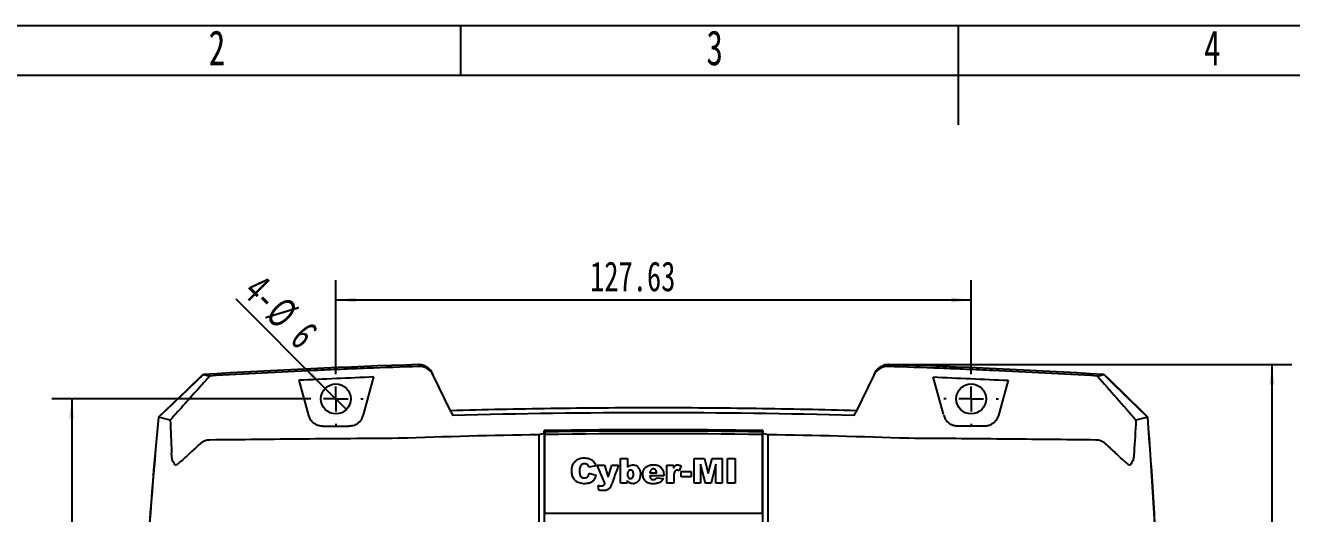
# Model space of a CAD drawing. Header units: millimetres. Extents: x 0 to 594, y 0 to 420.
# Drawn here: x 129.6 to 384, y 321.9 to 420 of the extents above; entities that cross this region are included whole.
import ezdxf

# ---------------------------------------------------------------- set-up
doc = ezdxf.new("R2010")
doc.units = ezdxf.units.MM
doc.header["$LTSCALE"] = 2
doc.layers.add('图框', color=7, linetype='Continuous')
doc.styles.add('SLDTEXTSTYLE4', font='TXT', dxfattribs={"width": 0.7})
doc.dimstyles.new('SLDDIMSTYLE0', dxfattribs={"dimtxt": 6, "dimasz": 4, "dimexe": 0, "dimexo": 0.0625, "dimgap": 1.5, "dimtad": 2, "dimrnd": 1e-09, "dimzin": 12, "dimdsep": 46, "dimtxsty": 'SLDTEXTSTYLE4', "dimsah": 1, "dimcen": 0.09, "dimadec": 0, "dimazin": 3, "dimtfac": 1, "dimtofl": 0, "dimtmove": 0, "dimatfit": 3, "dimfxl": 1, "dimfrac": 2, "dimtolj": 1, "dimtzin": 12, "dimarcsym": 0})
doc.dimstyles.new('SLDDIMSTYLE1', dxfattribs={"dimtxt": 6, "dimasz": 4, "dimexe": 0, "dimexo": 0.0625, "dimgap": 1.5, "dimtad": 2, "dimrnd": 1e-09, "dimzin": 12, "dimdsep": 46, "dimtxsty": 'SLDTEXTSTYLE4', "dimblk1": 'NONE', "dimsah": 1, "dimcen": 0, "dimadec": 0, "dimazin": 3, "dimtfac": 1, "dimtmove": 0, "dimatfit": 3, "dimldrblk": 'NONE', "dimfxl": 1, "dimfrac": 2, "dimtolj": 1, "dimtzin": 12, "dimarcsym": 0})

# ---------------------------------------------------------------- blocks, each defined once
blk = doc.blocks.new('_D')
at = {"layer": '图框'}
for p, q in [((191.98, 350.48), (191.98, 368.85)), ((319.62, 350.48), (319.62, 368.85)), ((191.98, 364.85), (319.62, 364.85))]:
    blk.add_line(p, q, dxfattribs=at)
for points in [[(191.98, 364.85), (195.98, 364.35), (195.98, 365.35)], [(319.62, 364.85), (315.62, 365.35), (315.62, 364.35)]]:
    blk.add_solid(points, dxfattribs=at)
at = {"layer": '图框', "insert": (243.06, 372.59), "char_height": 6, "attachment_point": 1, "style": 'SLDTEXTSTYLE4'}
blk.add_mtext('127.63', dxfattribs=at)
blk = doc.blocks.new('_D_1')
at = {"layer": '图框'}
for p, q in [((186.48, 344.98), (134.9, 344.98)), ((138.9, 344.98), (138.9, 182.87)), ((186.48, 182.87), (134.9, 182.87))]:
    blk.add_line(p, q, dxfattribs=at)
for points in [[(138.9, 344.98), (138.4, 340.98), (139.4, 340.98)], [(138.9, 182.87), (139.4, 186.87), (138.4, 186.87)]]:
    blk.add_solid(points, dxfattribs=at)
at = {"layer": '图框', "insert": (131.16, 254.49), "char_height": 6, "attachment_point": 1, "rotation": 90, "style": 'SLDTEXTSTYLE4'}
blk.add_mtext('162.11', dxfattribs=at)
blk = doc.blocks.new('_D_3')
at = {"layer": '图框'}
for p, q in [((303.06, 351.87), (384.05, 351.87)), ((380.05, 351.87), (380.05, 175.99)), ((303.06, 175.99), (384.05, 175.99))]:
    blk.add_line(p, q, dxfattribs=at)
for points in [[(380.05, 351.87), (379.55, 347.87), (380.55, 347.87)], [(380.05, 175.99), (380.55, 179.99), (379.55, 179.99)]]:
    blk.add_solid(points, dxfattribs=at)
at = {"layer": '图框', "insert": (372.32, 259.06), "char_height": 6, "attachment_point": 1, "rotation": 90, "style": 'SLDTEXTSTYLE4'}
blk.add_mtext('175.88', dxfattribs=at)
blk = doc.blocks.new('_D_4')
at = {"layer": '图框'}
for q in [(171.93, 365.03), (194.1, 342.86)]:
    blk.add_line((189.86, 347.1), q, dxfattribs=at)
blk.add_solid([(189.86, 347.1), (187.39, 350.28), (186.68, 349.58)], dxfattribs=at)
at = {"layer": '图框', "char_height": 6, "attachment_point": 1, "rotation": 315, "style": 'SLDTEXTSTYLE4'}
for s, insert in [('4-', (177.29, 370.39)), ('%%c', (181.78, 365.93)), ('6', (186.75, 360.92))]:
    blk.add_mtext(s, dxfattribs=dict(at, insert=insert))
blk = doc.blocks.new('_NONE')
blk = doc.blocks.new('SW_CENTERMARKSYMBOL_0')
at = {"layer": '图框', "color": 0}
for p, q in [((0, 5), (0, 5.5)), ((-5, 0), (-5.5, 0)), ((0, 0), (-2.5, 0)), ((0, 0), (0, 2.5)), ((0, 0), (0, -2.5)), ((0, 0), (2.5, 0)), ((5, 0), (5.5, 0)), ((0, -5), (0, -5.5))]:
    blk.add_line(p, q, dxfattribs=at)
blk = doc.blocks.new('SW_CENTERMARKSYMBOL_1')
at = {"layer": '图框', "color": 0}
for p, q in [((0, 5), (0, 5.5)), ((-5, 0), (-5.5, 0)), ((0, 0), (-2.5, 0)), ((0, 0), (0, 2.5)), ((0, 0), (0, -2.5)), ((0, 0), (2.5, 0)), ((5, 0), (5.5, 0)), ((0, -5), (0, -5.5))]:
    blk.add_line(p, q, dxfattribs=at)

msp = doc.modelspace()

# ---------------------------------------------------------------- linework, layer by layer
at = {"color": 7, "linetype": 'Continuous', "lineweight": 25}
for p, q in [((165.379, 349.884), (166.637, 349.581)), ((184.517, 348.712), (186.472, 341.677)), ((197.524, 341.796), (199.633, 349.386)), ((211.328, 350.18), (211.548, 349.728)), ((215.035, 342.615), (211.346, 350.177)), ((215.158, 342.328), (211.548, 349.728)), ((300.048, 349.728), (296.439, 342.328)), ((300.048, 349.728), (300.269, 350.18)), ((314.033, 341.939), (311.963, 349.386)), ((327.08, 348.712), (325.125, 341.677)), ((344.987, 349.579), (346.249, 349.883)), ((158.703, 340.726), (156.362, 341.301)), ((355.089, 341.302), (352.739, 340.728)), ((233.798, 338.058), (233.798, 338.621)), ((277.798, 338.621), (277.798, 338.058)), ((232.798, 257.293), (232.798, 337.775)), ((233.798, 338.058), (233.798, 257.293)), ((233.998, 338.356), (233.998, 337.82)), ((233.998, 322.037), (233.998, 337.82)), ((277.598, 338.356), (277.598, 337.82)), ((277.598, 337.82), (277.598, 322.037)), ((277.798, 257.293), (277.798, 338.058)), ((278.798, 337.775), (278.798, 257.293)), ((244.2, 331.567), (242.835, 331.263)), ((244.503, 331.659), (245.97, 331.659)), ((246.025, 328.037), (244.503, 331.659)), ((245.97, 331.659), (246.717, 329.248)), ((246.717, 329.248), (247.409, 331.659)), ((247.409, 331.659), (248.777, 331.659)), ((249.179, 333.037), (250.581, 333.037)), ((249.179, 328.037), (249.179, 333.037)), ((250.581, 333.037), (250.581, 331.304)), ((258.504, 331.659), (259.804, 331.659)), ((258.504, 328.037), (258.504, 331.659)), ((259.804, 331.659), (259.804, 331.066)), ((261.355, 331.549), (260.925, 330.56)), ((263.993, 333.037), (266.025, 333.037)), ((263.993, 328.037), (263.993, 333.037)), ((265.258, 331.85), (265.258, 328.037)), ((266.234, 328.037), (265.258, 331.85)), ((266.025, 333.037), (266.809, 329.995)), ((266.809, 329.995), (267.591, 333.037)), ((268.354, 331.85), (267.376, 328.037)), ((267.591, 333.037), (269.617, 333.037)), ((268.354, 328.037), (268.354, 331.85)), ((269.617, 333.037), (269.617, 328.037)), ((270.663, 333.037), (272.212, 333.037)), ((270.663, 328.037), (270.663, 333.037)), ((272.212, 333.037), (272.212, 328.037)), ((242.893, 330.08), (244.247, 329.67)), ((250.479, 328.573), (250.479, 328.037)), ((257.853, 329.504), (255.07, 329.504)), ((255.074, 330.169), (256.441, 330.169)), ((256.406, 329.101), (257.774, 328.974)), ((257.853, 329.66), (257.853, 329.504)), ((261.325, 330.397), (263.344, 330.397)), ((261.325, 329.322), (261.325, 330.397)), ((263.344, 329.322), (261.325, 329.322)), ((263.344, 330.397), (263.344, 329.322)), ((244.81, 326.649), (244.701, 327.617)), ((250.479, 328.037), (249.179, 328.037)), ((259.898, 328.037), (258.504, 328.037)), ((265.258, 328.037), (263.993, 328.037)), ((267.376, 328.037), (266.234, 328.037)), ((269.617, 328.037), (268.354, 328.037)), ((272.212, 328.037), (270.663, 328.037)), ((233.998, 322.037), (277.598, 322.037))]:
    msp.add_line(p, q, dxfattribs=at)
at = {"color": 7, "linetype": 'Continuous', "lineweight": 25, "flags": 128}
for points in [[(165.262, 349.867), (161.94, 346.673), (159.137, 343.978), (156.334, 341.283)], [(156.362, 341.301), (158.053, 342.911), (160.877, 345.599), (165.371, 349.877), (165.379, 349.884)], [(346.249, 349.883), (347.892, 348.288), (350.662, 345.599), (355.068, 341.322), (355.089, 341.302)], [(355.116, 341.285), (354.16, 342.222), (350.739, 345.577), (347.541, 348.713), (346.366, 349.865)]]:
    msp.add_lwpolyline(points, dxfattribs=at)
at = {"color": 7, "linetype": 'Continuous', "lineweight": 25}
for centre in [(191.981, 344.981), (319.615, 344.981)]:
    msp.add_circle(centre, 3, dxfattribs=at)
for centre, radius, start, end in [((255.798, -1147.393), 1500.005, 91.805688, 93.455847), ((255.798, -1147.393), 1500.005, 86.542951, 88.194312), ((946.27, 263.927), 793.715, 174.407059, 176.875177), ((946.27, 263.927), 793.688, 174.405598, 176.876537), ((-635.583, 263.927), 993.688, 2.478194, 4.465917), ((-635.583, 263.927), 993.715, 2.479302, 4.464796), ((255.798, -1147.393), 1486.177, 89.151815, 90.848185), ((255.798, -1147.393), 1485.909, 89.159375, 90.840625), ((255.798, -1147.393), 1485.346, 90.887238, 91.975471), ((255.798, -1147.393), 1485.373, 89.159071, 90.840929), ((255.798, -1147.393), 1485.346, 88.024529, 89.112762)]:
    msp.add_arc(centre, radius, start, end, dxfattribs=at)
for centre, start_param, end_param in [((686.36, -1147.393), 1.8562995, 1.8569482), ((-174.763, -1147.393), 1.2846445, 1.2852931)]:
    msp.add_ellipse(centre, major_axis=(1606.878, 0), ratio=0.963433, start_param=start_param, end_param=end_param, dxfattribs=at)
for points, knots in [([(208.718, 351.489), (205.209, 351.381), (199.947, 351.199), (194.686, 350.989), (191.178, 350.842), (189.425, 350.765), (180.657, 350.366), (173.646, 349.998), (166.637, 349.581)], [0, 0, 0, 0, 0.25, 0.375, 0.375, 0.5, 0.5, 1, 1, 1, 1]), ([(208.533, 351.867), (208.823, 351.876), (209.107, 351.844), (209.525, 351.735), (209.663, 351.688), (209.927, 351.576), (210.055, 351.511), (210.3, 351.363), (210.419, 351.28), (210.642, 351.097), (210.746, 350.998), (211.036, 350.682), (211.201, 350.441), (211.328, 350.18)], [0, 0, 0, 0, 0.25, 0.25, 0.375, 0.375, 0.5, 0.5, 0.625, 0.625, 0.75, 0.75, 1, 1, 1, 1]), ([(211.346, 350.177), (211.22, 350.437), (211.059, 350.672), (210.769, 350.99), (210.663, 351.09), (210.442, 351.271), (210.326, 351.354), (210.081, 351.501), (209.952, 351.567), (209.687, 351.679), (209.552, 351.725), (209.138, 351.833), (208.849, 351.867), (208.559, 351.858)], [0, 0, 0, 0, 0.25, 0.25, 0.375, 0.375, 0.5, 0.5, 0.625, 0.625, 0.75, 0.75, 1, 1, 1, 1]), ([(211.548, 349.728), (211.432, 349.967), (211.287, 350.192), (210.933, 350.609), (210.721, 350.805), (210.358, 351.051), (210.23, 351.126), (209.957, 351.258), (209.812, 351.316), (209.366, 351.453), (209.043, 351.499), (208.718, 351.489)], [0, 0, 0, 0, 0.25, 0.25, 0.5, 0.5, 0.625, 0.625, 0.75, 0.75, 1, 1, 1, 1]), ([(302.878, 351.489), (302.716, 351.494), (302.556, 351.485), (302.243, 351.443), (302.087, 351.408), (301.787, 351.317), (301.645, 351.261), (301.372, 351.129), (301.242, 351.054), (300.879, 350.807), (300.67, 350.616), (300.311, 350.193), (300.165, 349.967), (300.048, 349.728)], [0, 0, 0, 0, 0.125, 0.125, 0.25, 0.25, 0.375, 0.375, 0.5, 0.5, 0.75, 0.75, 1, 1, 1, 1]), ([(300.269, 350.18), (300.396, 350.441), (300.557, 350.677), (300.848, 350.996), (300.954, 351.096), (301.175, 351.278), (301.292, 351.361), (301.537, 351.509), (301.667, 351.575), (301.932, 351.688), (302.068, 351.734), (302.483, 351.843), (302.773, 351.876), (303.063, 351.867)], [0, 0, 0, 0, 0.25, 0.25, 0.375, 0.375, 0.5, 0.5, 0.625, 0.625, 0.75, 0.75, 1, 1, 1, 1]), ([(303.037, 351.858), (302.69, 351.859), (302.296, 351.861), (301.96, 351.68), (301.921, 351.659)], [0, 0, 0, 0, 0.8820676, 1, 1, 1, 1]), ([(344.987, 349.579), (337.974, 349.997), (330.958, 350.365), (322.185, 350.764), (320.43, 350.841), (316.92, 350.988), (315.165, 351.058), (309.9, 351.26), (306.389, 351.381), (302.878, 351.489)], [0, 0, 0, 0, 0.5, 0.5, 0.625, 0.625, 0.75, 0.75, 1, 1, 1, 1]), ([(166.637, 349.581), (165.976, 348.843), (165.315, 348.105), (164.654, 347.367), (163.662, 346.26), (162.671, 345.153), (161.679, 344.046), (160.687, 342.939), (159.695, 341.833), (158.703, 340.726)], [0, 0, 0, 0, 0.003364405, 0.003364405, 0.003364405, 0.008411013, 0.008411013, 0.008411013, 0.013457622, 0.013457622, 0.013457622, 0.013457622]), ([(199.633, 349.386), (197.114, 349.274), (194.594, 349.163), (189.555, 348.944), (187.036, 348.832), (184.517, 348.712)], [0, 0, 0, 0, 0.5, 0.5, 1, 1, 1, 1]), ([(300.728, 350.82), (300.63, 350.728), (300.433, 350.542), (300.311, 350.3), (300.25, 350.177)], [0, 0, 0, 0, 0.4938654, 1, 1, 1, 1]), ([(311.963, 349.386), (314.483, 349.274), (317.002, 349.163), (322.041, 348.944), (324.561, 348.832), (327.08, 348.712)], [0, 0, 0, 0, 0.5, 0.5, 1, 1, 1, 1]), ([(186.591, 341.332), (186.663, 341.159), (186.744, 341.01), (186.893, 340.771), (186.962, 340.679), (187.007, 340.622)], [0, 0, 0, 0, 0.5, 0.5, 1, 1, 1, 1]), ([(197.24, 341.056), (197.162, 340.911), (197.069, 340.766), (196.839, 340.476), (196.705, 340.331), (196.449, 340.116), (196.356, 340.045), (196.142, 339.904), (196.022, 339.834), (195.738, 339.7), (195.574, 339.635), (195.258, 339.552), (195.143, 339.527), (194.881, 339.491), (194.74, 339.481), (194.6, 339.481)], [0, 0, 0, 0, 0.25, 0.25, 0.5, 0.5, 0.625, 0.625, 0.75, 0.75, 0.875, 0.875, 0.9375, 0.9375, 1, 1, 1, 1]), ([(197.24, 341.056), (197.269, 341.109), (197.31, 341.189), (197.401, 341.399), (197.449, 341.528), (197.491, 341.677)], [0, 0, 0, 0, 0.5, 0.5, 1, 1, 1, 1]), ([(296.567, 342.617), (289.854, 342.776), (276.267, 343.098), (255.798, 343.217), (235.329, 343.098), (221.742, 342.776), (215.029, 342.617)], [0, 0, 0, 0, 0.247007, 0.5000083, 0.7529925, 1, 1, 1, 1]), ([(215.158, 342.328), (215.241, 342.157), (215.314, 342.008), (215.435, 341.759), (215.48, 341.666), (215.509, 341.607)], [0, 0, 0, 0, 0.5, 0.5, 1, 1, 1, 1]), ([(215.451, 341.726), (228.897, 342.09), (242.346, 342.271), (269.251, 342.271), (282.7, 342.09), (296.145, 341.726)], [0, 0, 0, 0, 0.5, 0.5, 1, 1, 1, 1]), ([(296.087, 341.607), (296.116, 341.666), (296.162, 341.759), (296.283, 342.008), (296.355, 342.157), (296.439, 342.328)], [0, 0, 0, 0, 0.5, 0.5, 1, 1, 1, 1]), ([(314.106, 341.677), (314.147, 341.528), (314.195, 341.401), (314.285, 341.19), (314.327, 341.109), (314.356, 341.056)], [0, 0, 0, 0, 0.5, 0.5, 1, 1, 1, 1]), ([(316.996, 339.481), (316.926, 339.481), (316.856, 339.483), (316.716, 339.493), (316.647, 339.5), (316.451, 339.528), (316.332, 339.553), (316.122, 339.609), (316.027, 339.64), (315.857, 339.704), (315.781, 339.737), (315.568, 339.837), (315.448, 339.908), (315.235, 340.049), (315.142, 340.12), (314.889, 340.334), (314.756, 340.477), (314.528, 340.766), (314.434, 340.911), (314.356, 341.056)], [0, 0, 0, 0, 0.03125, 0.03125, 0.0625, 0.0625, 0.125, 0.125, 0.1875, 0.1875, 0.25, 0.25, 0.375, 0.375, 0.5, 0.5, 0.75, 0.75, 1, 1, 1, 1]), ([(324.589, 340.622), (324.634, 340.679), (324.702, 340.769), (324.853, 341.01), (324.933, 341.157), (325.005, 341.332)], [0, 0, 0, 0, 0.5, 0.5, 1, 1, 1, 1]), ([(189.362, 339.481), (189.129, 339.481), (188.928, 339.507), (188.676, 339.559), (188.599, 339.579), (188.456, 339.62), (188.39, 339.642), (188.205, 339.71), (188.098, 339.758), (187.902, 339.858), (187.813, 339.91), (187.57, 340.067), (187.435, 340.176), (187.199, 340.396), (187.097, 340.508), (187.007, 340.622)], [0, 0, 0, 0, 0.125, 0.125, 0.1875, 0.1875, 0.25, 0.25, 0.375, 0.375, 0.5, 0.5, 0.75, 0.75, 1, 1, 1, 1]), ([(324.589, 340.622), (324.499, 340.508), (324.398, 340.396), (324.16, 340.175), (324.025, 340.066), (323.781, 339.908), (323.693, 339.857), (323.496, 339.757), (323.389, 339.709), (323.142, 339.618), (323.002, 339.576), (322.75, 339.524), (322.659, 339.509), (322.459, 339.487), (322.35, 339.481), (322.234, 339.481)], [0, 0, 0, 0, 0.25, 0.25, 0.5, 0.5, 0.625, 0.625, 0.75, 0.75, 0.875, 0.875, 0.9375, 0.9375, 1, 1, 1, 1]), ([(164.717, 335.977), (164.031, 335.349), (163.345, 334.722), (162.659, 334.095), (162.078, 333.564), (161.496, 333.033), (160.915, 332.502)], [0.0010866765, 0.0010866765, 0.0010866765, 0.0010866765, 0.0039021549, 0.0039021549, 0.0039021549, 0.0062876326, 0.0062876326, 0.0062876326, 0.0062876326]), ([(166.636, 336.717), (166.283, 336.713), (165.938, 336.65), (165.278, 336.399), (164.98, 336.218), (164.717, 335.977)], [0, 0, 0, 0, 0.5, 0.5, 1, 1, 1, 1]), ([(204.493, 337.068), (198.159, 337.024), (191.834, 336.973), (182.361, 336.885), (179.205, 336.853), (172.911, 336.788), (169.77, 336.753), (166.636, 336.717)], [0, 0, 0, 0, 0.5, 0.5, 0.75, 0.75, 1, 1, 1, 1]), ([(344.705, 336.72), (341.596, 336.756), (338.477, 336.79), (332.221, 336.855), (329.08, 336.886), (319.658, 336.974), (313.379, 337.025), (307.103, 337.068)], [0, 0, 0, 0, 0.25, 0.25, 0.5, 0.5, 1, 1, 1, 1]), ([(346.644, 335.963), (346.512, 336.086), (346.371, 336.193), (346.071, 336.38), (345.91, 336.46), (345.578, 336.588), (345.408, 336.636), (345.061, 336.701), (344.883, 336.718), (344.705, 336.72)], [0, 0, 0, 0, 0.25, 0.25, 0.5, 0.5, 0.75, 0.75, 1, 1, 1, 1]), ([(350.368, 332.499), (349.795, 333.03), (349.223, 333.562), (348.651, 334.095), (347.982, 334.717), (347.313, 335.34), (346.644, 335.963)], [0.0015020922, 0.0015020922, 0.0015020922, 0.0015020922, 0.0038685689, 0.0038685689, 0.0038685689, 0.0066363501, 0.0066363501, 0.0066363501, 0.0066363501]), ([(159.193, 332.525), (159.159, 332.582), (159.131, 332.676), (159.082, 332.902), (159.061, 333.037), (159.007, 333.472), (158.982, 333.807), (158.966, 334.171)], [0, 0, 0, 0, 0.25, 0.25, 0.5, 0.5, 1, 1, 1, 1]), ([(352.352, 334.175), (352.329, 333.81), (352.298, 333.476), (352.237, 333.041), (352.213, 332.907), (352.159, 332.681), (352.13, 332.588), (352.094, 332.531)], [0, 0, 0, 0, 0.5, 0.5, 0.75, 0.75, 1, 1, 1, 1]), ([(159.649, 331.755), (159.662, 331.733), (159.683, 331.719), (159.743, 331.71), (159.781, 331.714), (159.87, 331.74), (159.921, 331.762), (160.03, 331.818), (160.088, 331.852), (160.27, 331.969), (160.397, 332.064), (160.655, 332.271), (160.786, 332.385), (160.915, 332.502)], [0, 0, 0, 0, 0.125, 0.125, 0.25, 0.25, 0.375, 0.375, 0.5, 0.5, 0.75, 0.75, 1, 1, 1, 1]), ([(240.65, 328.185), (240.455, 328.308), (240.019, 328.581), (239.576, 329.259), (239.34, 330.247), (239.382, 331.244), (239.692, 332.051), (239.95, 332.347), (240.044, 332.455)], [0, 0, 0, 0, 0.1410056, 0.31325, 0.4799997, 0.7600146, 0.9125883, 1, 1, 1, 1]), ([(240.044, 332.455), (240.236, 332.611), (240.617, 332.922), (241.526, 333.15), (242.434, 333.145), (243.276, 332.869), (243.82, 332.397), (244.079, 331.915), (244.183, 331.617), (244.2, 331.567)], [0, 0, 0, 0, 0.14580948, 0.29086637, 0.5486843, 0.67951737, 0.81141416, 0.96831669, 1, 1, 1, 1]), ([(241.144, 331.543), (241.085, 331.414), (240.886, 330.977), (240.918, 330.348), (241, 329.767), (241.136, 329.44), (241.37, 329.23), (241.657, 329.112), (241.983, 329.096), (242.29, 329.155), (242.474, 329.265), (242.547, 329.339), (242.564, 329.357)], [0, 0, 0, 0, 0.1128064, 0.3833329, 0.4844767, 0.586781, 0.6591658, 0.7315472, 0.8322803, 0.9166434, 0.9801136, 1, 1, 1, 1]), ([(242.685, 331.598), (242.617, 331.675), (242.481, 331.829), (242.197, 331.953), (241.883, 331.978), (241.559, 331.919), (241.299, 331.751), (241.188, 331.601), (241.144, 331.543)], [0, 0, 0, 0, 0.1697722, 0.3400686, 0.5006737, 0.6901743, 0.8787798, 1, 1, 1, 1]), ([(242.835, 331.263), (242.823, 331.301), (242.798, 331.378), (242.752, 331.492), (242.708, 331.562), (242.685, 331.598)], [0, 0, 0, 0, 0.3246743, 0.6598987, 1, 1, 1, 1]), ([(248.777, 331.659), (248.617, 331.226), (248.298, 330.36), (247.766, 328.963), (247.389, 327.81), (247.028, 327.083), (246.867, 326.922), (246.84, 326.895)], [0, 0, 0, 0, 0.2684962, 0.5369924, 0.8677588, 0.9776657, 1, 1, 1, 1]), ([(250.581, 331.304), (250.617, 331.339), (250.689, 331.41), (250.843, 331.529), (250.972, 331.591), (251.055, 331.631)], [0, 0, 0, 0, 0.2615933, 0.523245, 1, 1, 1, 1]), ([(251.055, 331.631), (251.223, 331.679), (251.558, 331.774), (252.097, 331.71), (252.556, 331.47), (252.9, 331.093), (253.136, 330.537), (253.219, 329.754), (253.057, 329.169), (252.969, 328.854)], [0, 0, 0, 0, 0.1197568, 0.2388924, 0.3638489, 0.4699855, 0.584448, 0.7759832, 1, 1, 1, 1]), ([(253.929, 328.803), (253.838, 328.998), (253.637, 329.433), (253.642, 330.129), (253.819, 330.772), (254.077, 331.071), (254.201, 331.215)], [0, 0, 0, 0, 0.2459653, 0.5484028, 0.7826472, 1, 1, 1, 1]), ([(254.201, 331.215), (254.369, 331.345), (254.702, 331.603), (255.516, 331.776), (256.292, 331.764), (256.799, 331.56), (256.932, 331.506)], [0, 0, 0, 0, 0.2172542, 0.4332955, 0.8508051, 1, 1, 1, 1]), ([(256.225, 330.745), (256.144, 330.802), (255.974, 330.924), (255.673, 330.931), (255.404, 330.845), (255.291, 330.72), (255.233, 330.656)], [0, 0, 0, 0, 0.2615276, 0.5529497, 0.7729011, 1, 1, 1, 1]), ([(256.932, 331.506), (257.006, 331.463), (257.153, 331.378), (257.403, 331.162), (257.533, 330.956), (257.618, 330.823)], [0, 0, 0, 0, 0.2601005, 0.5203365, 1, 1, 1, 1]), ([(257.618, 330.823), (257.666, 330.713), (257.763, 330.493), (257.838, 330.098), (257.848, 329.819), (257.853, 329.66)], [0, 0, 0, 0, 0.3008175, 0.6007964, 1, 1, 1, 1]), ([(259.804, 331.066), (259.836, 331.129), (259.902, 331.258), (260.022, 331.445), (260.133, 331.545), (260.19, 331.595)], [0, 0, 0, 0, 0.3242832, 0.6567215, 1, 1, 1, 1]), ([(260.19, 331.595), (260.267, 331.639), (260.439, 331.736), (260.787, 331.755), (261.101, 331.675), (261.292, 331.581), (261.355, 331.549)], [0, 0, 0, 0, 0.21466008, 0.47905378, 0.82674688, 1, 1, 1, 1]), ([(350.368, 332.499), (350.495, 332.381), (350.622, 332.269), (350.876, 332.061), (351.004, 331.965), (351.242, 331.809), (351.354, 331.749), (351.487, 331.71), (351.524, 331.706), (351.583, 331.715), (351.605, 331.729), (351.619, 331.751)], [0, 0, 0, 0, 0.25, 0.25, 0.5, 0.5, 0.75, 0.75, 0.875, 0.875, 1, 1, 1, 1]), ([(242.564, 329.357), (242.614, 329.421), (242.714, 329.55), (242.822, 329.797), (242.867, 329.978), (242.893, 330.08)], [0, 0, 0, 0, 0.3043118, 0.607591, 1, 1, 1, 1]), ([(244.247, 329.67), (244.151, 329.371), (243.989, 328.868), (243.522, 328.37), (243.211, 328.207), (243.09, 328.143)], [0, 0, 0, 0, 0.4703162, 0.7920776, 1, 1, 1, 1]), ([(250.978, 328.112), (250.917, 328.151), (250.79, 328.232), (250.628, 328.394), (250.529, 328.513), (250.479, 328.573)], [0, 0, 0, 0, 0.3189769, 0.6575774, 1, 1, 1, 1]), ([(250.75, 330.494), (250.708, 330.43), (250.616, 330.29), (250.57, 330.016), (250.57, 329.717), (250.603, 329.416), (250.704, 329.253), (250.748, 329.182)], [0, 0, 0, 0, 0.1644033, 0.3599898, 0.5893664, 0.818918, 1, 1, 1, 1]), ([(250.748, 329.182), (250.815, 329.118), (250.949, 328.991), (251.213, 328.956), (251.451, 329.016), (251.556, 329.123), (251.61, 329.178)], [0, 0, 0, 0, 0.2753801, 0.5524488, 0.7700268, 1, 1, 1, 1]), ([(251.61, 329.178), (251.65, 329.246), (251.744, 329.403), (251.785, 329.771), (251.786, 330.141), (251.664, 330.457), (251.518, 330.612), (251.343, 330.7), (251.14, 330.71), (250.922, 330.657), (250.807, 330.549), (250.75, 330.494)], [0, 0, 0, 0, 0.0995298, 0.2283797, 0.4608389, 0.5623689, 0.6482249, 0.725363, 0.8035337, 0.9015019, 1, 1, 1, 1]), ([(252.969, 328.854), (252.934, 328.78), (252.862, 328.631), (252.692, 328.388), (252.524, 328.258), (252.422, 328.179)], [0, 0, 0, 0, 0.2810822, 0.5624605, 1, 1, 1, 1]), ([(254.613, 328.158), (254.537, 328.201), (254.385, 328.285), (254.143, 328.495), (254.011, 328.685), (253.929, 328.803)], [0, 0, 0, 0, 0.27382728, 0.54758866, 1, 1, 1, 1]), ([(255.07, 329.504), (255.078, 329.448), (255.094, 329.333), (255.144, 329.159), (255.214, 329.057), (255.25, 329.005)], [0, 0, 0, 0, 0.3149832, 0.648941, 1, 1, 1, 1]), ([(255.233, 330.656), (255.19, 330.58), (255.105, 330.428), (255.084, 330.255), (255.074, 330.169)], [0, 0, 0, 0, 0.5022353, 1, 1, 1, 1]), ([(255.25, 329.005), (255.303, 328.953), (255.41, 328.847), (255.639, 328.768), (255.904, 328.76), (256.076, 328.834), (256.165, 328.872)], [0, 0, 0, 0, 0.2220586, 0.4448231, 0.7118596, 1, 1, 1, 1]), ([(256.165, 328.872), (256.194, 328.892), (256.254, 328.932), (256.333, 329.012), (256.382, 329.071), (256.406, 329.101)], [0, 0, 0, 0, 0.3118678, 0.6540661, 1, 1, 1, 1]), ([(256.441, 330.169), (256.424, 330.301), (256.398, 330.512), (256.272, 330.681), (256.225, 330.745)], [0, 0, 0, 0, 0.6225049, 1, 1, 1, 1]), ([(257.774, 328.974), (257.719, 328.885), (257.608, 328.707), (257.37, 328.424), (257.15, 328.279), (257.018, 328.192)], [0, 0, 0, 0, 0.2859147, 0.5721185, 1, 1, 1, 1]), ([(260.113, 330.438), (260.062, 330.323), (259.854, 329.855), (259.91, 329.017), (259.902, 328.337), (259.898, 328.037)], [0, 0, 0, 0, 0.1546083, 0.6278328, 1, 1, 1, 1]), ([(260.925, 330.56), (260.845, 330.592), (260.702, 330.649), (260.491, 330.672), (260.317, 330.628), (260.191, 330.543), (260.136, 330.468), (260.113, 330.438)], [0, 0, 0, 0, 0.2873848, 0.5096753, 0.6916514, 0.8743422, 1, 1, 1, 1]), ([(243.09, 328.143), (242.871, 328.075), (242.435, 327.941), (241.595, 327.927), (241.013, 328.086), (240.65, 328.185)], [0, 0, 0, 0, 0.2756447, 0.5483267, 1, 1, 1, 1]), ([(244.701, 327.617), (244.805, 327.59), (245.013, 327.536), (245.332, 327.515), (245.6, 327.531), (245.73, 327.611), (245.767, 327.634)], [0, 0, 0, 0, 0.2930475, 0.5856916, 0.8817419, 1, 1, 1, 1]), ([(246.84, 326.895), (246.73, 326.818), (246.462, 326.632), (245.747, 326.528), (245.184, 326.601), (244.81, 326.649)], [0, 0, 0, 0, 0.1896907, 0.4613206, 1, 1, 1, 1]), ([(245.767, 327.634), (245.805, 327.669), (245.883, 327.742), (245.964, 327.884), (246.005, 327.985), (246.025, 328.037)], [0, 0, 0, 0, 0.322276, 0.6570174, 1, 1, 1, 1]), ([(252.422, 328.179), (252.28, 328.107), (251.996, 327.962), (251.477, 327.928), (251.153, 328.048), (250.978, 328.112)], [0, 0, 0, 0, 0.3159138, 0.6313587, 1, 1, 1, 1]), ([(257.018, 328.192), (256.809, 328.119), (256.186, 327.902), (255.327, 327.904), (254.763, 328.105), (254.613, 328.158)], [0, 0, 0, 0, 0.26946588, 0.80559113, 1, 1, 1, 1])]:
    msp.add_open_spline(points, degree=3, knots=knots, dxfattribs=at)
for points in [[(344.987, 349.579), (347.57, 346.628), (350.154, 343.678), (352.739, 340.728)], [(186.472, 341.677), (186.504, 341.56), (186.544, 341.445), (186.591, 341.332)], [(197.491, 341.677), (197.501, 341.716), (197.512, 341.755), (197.524, 341.796)], [(314.073, 341.796), (314.084, 341.755), (314.095, 341.716), (314.106, 341.677)], [(325.125, 341.677), (325.092, 341.56), (325.052, 341.445), (325.005, 341.332)], [(158.703, 340.726), (158.782, 338.541), (158.869, 336.356), (158.966, 334.171)], [(189.362, 339.481), (191.106, 339.481), (192.852, 339.481), (194.6, 339.481)], [(322.234, 339.481), (320.49, 339.481), (318.744, 339.481), (316.996, 339.481)], [(352.739, 340.728), (352.617, 338.543), (352.488, 336.359), (352.352, 334.175)], [(204.493, 337.068), (204.527, 337.069), (204.562, 337.069), (204.596, 337.07)], [(307.001, 337.07), (307.035, 337.069), (307.069, 337.069), (307.103, 337.068)], [(159.649, 331.755), (159.497, 332.011), (159.345, 332.268), (159.193, 332.525)], [(352.094, 332.531), (351.936, 332.271), (351.777, 332.011), (351.619, 331.751)]]:
    msp.add_open_spline(points, degree=3, dxfattribs=at)
at = {"layer": '图框'}
for p, q in [((0, 420), (594, 420)), ((217, 420), (217, 410))]:
    msp.add_line(p, q, dxfattribs=at)
at = {"layer": '图框', "lineweight": 25}
msp.add_line((317, 420), (317, 400), dxfattribs=at)
at = {"layer": '图框', "linetype": 'Continuous', "lineweight": 25}
msp.add_line((50, 410), (584, 410), dxfattribs=at)

# ---------------------------------------------------------------- block references
at = {"layer": '图框'}
for name, p in [('SW_CENTERMARKSYMBOL_0', (191.981, 344.981)), ('SW_CENTERMARKSYMBOL_1', (319.615, 344.981))]:
    msp.add_blockref(name, p, dxfattribs=at)

# ---------------------------------------------------------------- texts
at = {"layer": '图框', "char_height": 7, "attachment_point": 2, "style": 'SLDTEXTSTYLE4'}
for s, insert in [('2', (168.089, 418.995)), ('3', (268.089, 418.995)), ('4', (368.089, 418.995))]:
    msp.add_mtext(s, dxfattribs=dict(at, insert=insert))

# ---------------------------------------------------------------- dimensions: what is measured, and where the dimension line sits
at = {"layer": '图框'}
dim = msp.add_linear_dim(base=(319.615, 364.853), p1=(191.981, 350.481), p2=(319.615, 350.481), dimstyle='SLDDIMSTYLE0', dxfattribs=at)
dim.commit()
dim.dimension.update_dxf_attribs({"geometry": '_D', "text_midpoint": (250.945, 364.853), "dimtype": 160})
dim = msp.add_diameter_dim_2p(p1=(194.103, 342.859), p2=(189.86, 347.102), text='4-<>', dimstyle='SLDDIMSTYLE1', dxfattribs=at)
dim.commit()
dim.dimension.update_dxf_attribs({"geometry": '_D_4', "text_midpoint": (177.148, 359.814), "dimtype": 163})
for base, p1, p2, picture, middle in [((380.054, 175.987), (303.063, 351.867), (303.063, 175.987), '_D_3', (380.054, 266.943)), ((138.899, 182.874), (186.481, 344.981), (186.481, 182.874), '_D_1', (138.899, 262.378))]:
    dim = msp.add_linear_dim(base=base, p1=p1, p2=p2, angle=90, dimstyle='SLDDIMSTYLE0', dxfattribs=at)
    dim.commit()
    dim.dimension.update_dxf_attribs({"geometry": picture, "text_midpoint": middle, "dimtype": 160})

doc.saveas('drawing.dxf')
